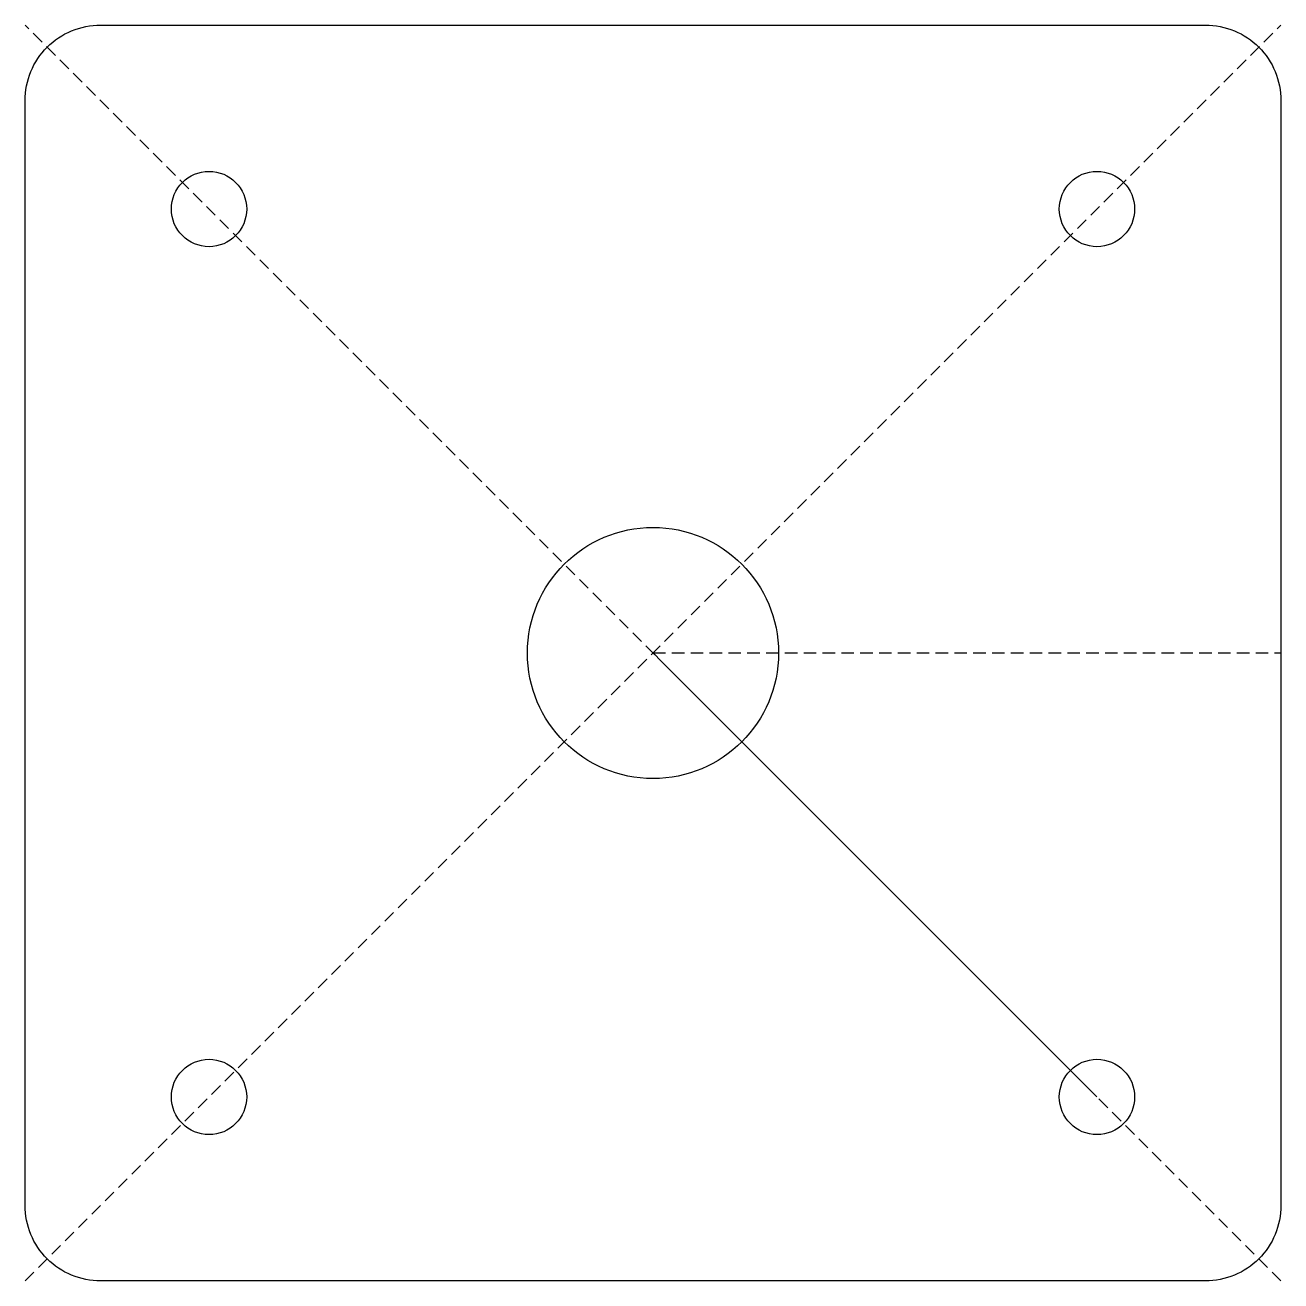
# Model space of a CAD drawing. Header units: millimetres. Extents: x -25 to 25, y -25 to 25.
import ezdxf

# ---------------------------------------------------------------- set-up
doc = ezdxf.new("R2010")
doc.units = ezdxf.units.MM
doc.linetypes.add('DASHED', pattern=[0.75, 0.5, -0.25])
doc.layers.get('0').update_dxf_attribs({"linetype": 'CONTINUOUS'})
doc.layers.add('1', color=7, linetype='DASHED')

msp = doc.modelspace()

# ---------------------------------------------------------------- linework, layer by layer
msp.add_lwpolyline([(22, -25), (-22, -25, -0.414214), (-25, -22), (-25, 22, -0.414214), (-22, 25), (22, 25, -0.414214), (25, 22), (25, -22, -0.414214)], format="xyb", close=True)
for centre, radius in [((-17.678, 17.678), 1.5), ((17.678, 17.678), 1.5), ((0, 0), 5), ((-17.678, -17.678), 1.5), ((17.678, -17.678), 1.5)]:
    msp.add_circle(centre, radius)
at = {"layer": '1'}
for p, q in [((25, -25), (-25, 25)), ((-25, -25), (25, 25)), ((0, 0), (17.678, -17.678)), ((0, 0), (25, 0))]:
    msp.add_line(p, q, dxfattribs=at)

doc.saveas('drawing.dxf')
